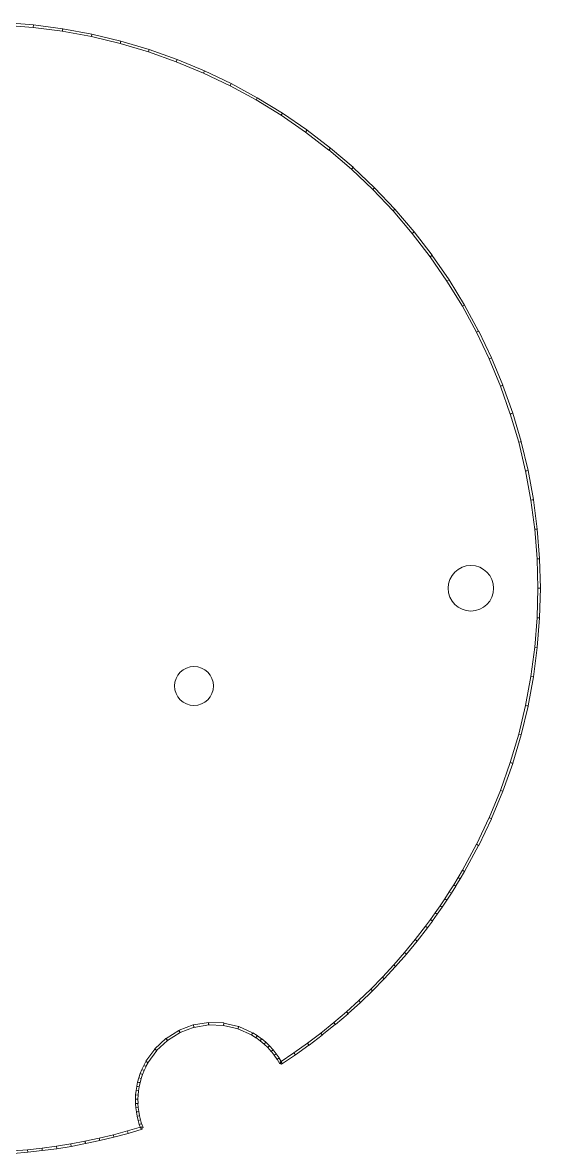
# Model space of a CAD drawing. Header units: inches. Extents: x -2.33 to 0.41, y 2.86 to 5.59.
# Drawn here: x -0.844 to 0.407, y 2.861 to 5.592 of the extents above; entities that cross this region are included whole.
import ezdxf

# ---------------------------------------------------------------- set-up
doc = ezdxf.new("R2010")
doc.units = ezdxf.units.IN
doc.header["$MEASUREMENT"] = 0
doc.layers.add('Top_Assy', color=7, linetype='Continuous')

msp = doc.modelspace()

# ---------------------------------------------------------------- linework, layer by layer
at = {"layer": 'Top_Assy', "lineweight": 9}
for points in [[(-0.8183, 5.5862), (-0.8183, 5.5862), (-0.8188, 5.5802), (-0.8188, 5.5802), (-0.8188, 5.5802), (-0.8901, 5.5858), (-0.8901, 5.5858), (-0.8901, 5.5858), (-0.8896, 5.5918), (-0.8896, 5.5918), (-0.8896, 5.5918), (-0.8183, 5.5862), (-0.8183, 5.5862)], [(-0.7474, 5.5769), (-0.7474, 5.5769), (-0.7481, 5.5709), (-0.7481, 5.5709), (-0.7481, 5.5709), (-0.8189, 5.5802), (-0.8189, 5.5802), (-0.8189, 5.5802), (-0.8182, 5.5862), (-0.8182, 5.5862), (-0.8182, 5.5862), (-0.7474, 5.5769), (-0.7474, 5.5769)], [(-0.6769, 5.5638), (-0.6769, 5.5638), (-0.678, 5.5579), (-0.678, 5.5579), (-0.678, 5.5579), (-0.7483, 5.571), (-0.7483, 5.571), (-0.7483, 5.571), (-0.7472, 5.5769), (-0.7472, 5.5769), (-0.7472, 5.5769), (-0.6769, 5.5638), (-0.6769, 5.5638)], [(-0.6073, 5.5471), (-0.6073, 5.5471), (-0.6086, 5.5413), (-0.6086, 5.5413), (-0.6086, 5.5413), (-0.6781, 5.5579), (-0.6781, 5.5579), (-0.6781, 5.5579), (-0.6768, 5.5637), (-0.6768, 5.5637), (-0.6768, 5.5637), (-0.6073, 5.5471), (-0.6073, 5.5471)], [(-0.5386, 5.5268), (-0.5386, 5.5268), (-0.5403, 5.521), (-0.5403, 5.521), (-0.5403, 5.521), (-0.6088, 5.5413), (-0.6088, 5.5413), (-0.6088, 5.5413), (-0.6071, 5.5471), (-0.6071, 5.5471), (-0.6071, 5.5471), (-0.5386, 5.5268), (-0.5386, 5.5268)], [(-0.471, 5.5028), (-0.471, 5.5028), (-0.4731, 5.4972), (-0.4731, 5.4972), (-0.4731, 5.4972), (-0.5404, 5.5211), (-0.5404, 5.5211), (-0.5404, 5.5211), (-0.5384, 5.5267), (-0.5384, 5.5267), (-0.5384, 5.5267), (-0.471, 5.5028), (-0.471, 5.5028)], [(-0.4049, 5.4755), (-0.4049, 5.4755), (-0.4072, 5.4699), (-0.4072, 5.4699), (-0.4072, 5.4699), (-0.4732, 5.4972), (-0.4732, 5.4972), (-0.4732, 5.4972), (-0.4709, 5.5028), (-0.4709, 5.5028), (-0.4709, 5.5028), (-0.4049, 5.4755), (-0.4049, 5.4755)], [(-0.3403, 5.4446), (-0.3403, 5.4446), (-0.3428, 5.4392), (-0.3428, 5.4392), (-0.3428, 5.4392), (-0.4073, 5.47), (-0.4073, 5.47), (-0.4073, 5.47), (-0.4048, 5.4754), (-0.4048, 5.4754), (-0.4048, 5.4754), (-0.3403, 5.4446), (-0.3403, 5.4446)], [(-0.2773, 5.4105), (-0.2773, 5.4105), (-0.2802, 5.4052), (-0.2802, 5.4052), (-0.2802, 5.4052), (-0.343, 5.4393), (-0.343, 5.4393), (-0.343, 5.4393), (-0.3401, 5.4446), (-0.3401, 5.4446), (-0.3401, 5.4446), (-0.2773, 5.4105), (-0.2773, 5.4105)], [(-0.2163, 5.3731), (-0.2163, 5.3731), (-0.2194, 5.368), (-0.2194, 5.368), (-0.2194, 5.368), (-0.2803, 5.4053), (-0.2803, 5.4053), (-0.2803, 5.4053), (-0.2772, 5.4104), (-0.2772, 5.4104), (-0.2772, 5.4104), (-0.2163, 5.3731), (-0.2163, 5.3731)], [(-0.1572, 5.3325), (-0.1572, 5.3325), (-0.1606, 5.3275), (-0.1606, 5.3275), (-0.1606, 5.3275), (-0.2195, 5.368), (-0.2195, 5.368), (-0.2195, 5.368), (-0.2161, 5.373), (-0.2161, 5.373), (-0.2161, 5.373), (-0.1572, 5.3325), (-0.1572, 5.3325)], [(-0.1004, 5.2889), (-0.1004, 5.2889), (-0.1041, 5.2841), (-0.1041, 5.2841), (-0.1041, 5.2841), (-0.1608, 5.3276), (-0.1608, 5.3276), (-0.1608, 5.3276), (-0.1571, 5.3324), (-0.1571, 5.3324), (-0.1571, 5.3324), (-0.1004, 5.2889), (-0.1004, 5.2889)], [(-0.046, 5.2424), (-0.046, 5.2424), (-0.0499, 5.2378), (-0.0499, 5.2378), (-0.0499, 5.2378), (-0.1042, 5.2842), (-0.1042, 5.2842), (-0.1042, 5.2842), (-0.1003, 5.2888), (-0.1003, 5.2888), (-0.1003, 5.2888), (-0.046, 5.2424), (-0.046, 5.2424)], [(0.006, 5.1931), (0.006, 5.1931), (0.0019, 5.1887), (0.0019, 5.1887), (0.0019, 5.1887), (-0.05, 5.2379), (-0.05, 5.2379), (-0.05, 5.2379), (-0.0459, 5.2423), (-0.0459, 5.2423), (-0.0459, 5.2423), (0.006, 5.1931), (0.006, 5.1931)], [(0.0553, 5.1411), (0.0553, 5.1411), (0.051, 5.137), (0.051, 5.137), (0.051, 5.137), (0.0018, 5.1889), (0.0018, 5.1889), (0.0018, 5.1889), (0.0061, 5.193), (0.0061, 5.193), (0.0061, 5.193), (0.0553, 5.1411), (0.0553, 5.1411)], [(0.1018, 5.0867), (0.1018, 5.0867), (0.0973, 5.0828), (0.0973, 5.0828), (0.0973, 5.0828), (0.0509, 5.1371), (0.0509, 5.1371), (0.0509, 5.1371), (0.0554, 5.141), (0.0554, 5.141), (0.0554, 5.141), (0.1018, 5.0867), (0.1018, 5.0867)], [(0.1454, 5.0298), (0.1454, 5.0298), (0.1407, 5.0262), (0.1407, 5.0262), (0.1407, 5.0262), (0.0972, 5.0829), (0.0972, 5.0829), (0.0972, 5.0829), (0.1019, 5.0865), (0.1019, 5.0865), (0.1019, 5.0865), (0.1454, 5.0298), (0.1454, 5.0298)], [(0.186, 4.9708), (0.186, 4.9708), (0.1811, 4.9674), (0.1811, 4.9674), (0.1811, 4.9674), (0.1406, 5.0263), (0.1406, 5.0263), (0.1406, 5.0263), (0.1455, 5.0297), (0.1455, 5.0297), (0.1455, 5.0297), (0.186, 4.9708), (0.186, 4.9708)], [(0.2234, 4.9098), (0.2234, 4.9098), (0.2183, 4.9067), (0.2183, 4.9067), (0.2183, 4.9067), (0.181, 4.9676), (0.181, 4.9676), (0.181, 4.9676), (0.1861, 4.9707), (0.1861, 4.9707), (0.1861, 4.9707), (0.2234, 4.9098), (0.2234, 4.9098)], [(0.2576, 4.8469), (0.2576, 4.8469), (0.2523, 4.844), (0.2523, 4.844), (0.2523, 4.844), (0.2182, 4.9068), (0.2182, 4.9068), (0.2182, 4.9068), (0.2235, 4.9096), (0.2235, 4.9096), (0.2235, 4.9096), (0.2576, 4.8469), (0.2576, 4.8469)], [(0.2885, 4.7822), (0.2885, 4.7822), (0.283, 4.7796), (0.283, 4.7796), (0.283, 4.7796), (0.2522, 4.8441), (0.2522, 4.8441), (0.2522, 4.8441), (0.2577, 4.8467), (0.2577, 4.8467), (0.2577, 4.8467), (0.2885, 4.7822), (0.2885, 4.7822)], [(0.3158, 4.716), (0.3158, 4.716), (0.3103, 4.7137), (0.3103, 4.7137), (0.3103, 4.7137), (0.283, 4.7798), (0.283, 4.7798), (0.283, 4.7798), (0.2885, 4.7821), (0.2885, 4.7821), (0.2885, 4.7821), (0.3158, 4.716), (0.3158, 4.716)], [(0.3398, 4.6485), (0.3398, 4.6485), (0.3341, 4.6465), (0.3341, 4.6465), (0.3341, 4.6465), (0.3102, 4.7138), (0.3102, 4.7138), (0.3102, 4.7138), (0.3159, 4.7158), (0.3159, 4.7158), (0.3159, 4.7158), (0.3398, 4.6485), (0.3398, 4.6485)], [(0.3601, 4.5799), (0.3601, 4.5799), (0.3544, 4.5782), (0.3544, 4.5782), (0.3544, 4.5782), (0.3341, 4.6467), (0.3341, 4.6467), (0.3341, 4.6467), (0.3398, 4.6484), (0.3398, 4.6484), (0.3398, 4.6484), (0.3601, 4.5799), (0.3601, 4.5799)], [(0.3769, 4.5102), (0.3769, 4.5102), (0.371, 4.5088), (0.371, 4.5088), (0.371, 4.5088), (0.3543, 4.5783), (0.3543, 4.5783), (0.3543, 4.5783), (0.3602, 4.5797), (0.3602, 4.5797), (0.3602, 4.5797), (0.3769, 4.5102), (0.3769, 4.5102)], [(0.3899, 4.4398), (0.3899, 4.4398), (0.384, 4.4387), (0.384, 4.4387), (0.384, 4.4387), (0.371, 4.509), (0.371, 4.509), (0.371, 4.509), (0.3769, 4.5101), (0.3769, 4.5101), (0.3769, 4.5101), (0.3899, 4.4398), (0.3899, 4.4398)], [(0.3992, 4.3688), (0.3992, 4.3688), (0.3933, 4.368), (0.3933, 4.368), (0.3933, 4.368), (0.384, 4.4388), (0.384, 4.4388), (0.384, 4.4388), (0.3899, 4.4396), (0.3899, 4.4396), (0.3899, 4.4396), (0.3992, 4.3688), (0.3992, 4.3688)], [(0.4048, 4.2974), (0.4048, 4.2974), (0.3989, 4.2969), (0.3989, 4.2969), (0.3989, 4.2969), (0.3933, 4.3682), (0.3933, 4.3682), (0.3933, 4.3682), (0.3992, 4.3687), (0.3992, 4.3687), (0.3992, 4.3687), (0.4048, 4.2974), (0.4048, 4.2974)], [(0.4068, 4.2258), (0.4068, 4.2258), (0.4008, 4.2256), (0.4008, 4.2256), (0.4008, 4.2256), (0.3989, 4.297), (0.3989, 4.297), (0.3989, 4.297), (0.4049, 4.2972), (0.4049, 4.2972), (0.4049, 4.2972), (0.4068, 4.2258), (0.4068, 4.2258)], [(0.4049, 4.1541), (0.4049, 4.1541), (0.3989, 4.1543), (0.3989, 4.1543), (0.3989, 4.1543), (0.4008, 4.2258), (0.4008, 4.2258), (0.4008, 4.2258), (0.4068, 4.2256), (0.4068, 4.2256), (0.4068, 4.2256), (0.4049, 4.1541), (0.4049, 4.1541)], [(0.3992, 4.0828), (0.3992, 4.0828), (0.3933, 4.0833), (0.3933, 4.0833), (0.3933, 4.0833), (0.3989, 4.1545), (0.3989, 4.1545), (0.3989, 4.1545), (0.4048, 4.154), (0.4048, 4.154), (0.4048, 4.154), (0.3992, 4.0828), (0.3992, 4.0828)], [(0.3899, 4.0117), (0.3899, 4.0117), (0.384, 4.0125), (0.384, 4.0125), (0.384, 4.0125), (0.3933, 4.0834), (0.3933, 4.0834), (0.3933, 4.0834), (0.3992, 4.0826), (0.3992, 4.0826), (0.3992, 4.0826), (0.3899, 4.0117), (0.3899, 4.0117)], [(0.3769, 3.9414), (0.3769, 3.9414), (0.371, 3.9425), (0.371, 3.9425), (0.371, 3.9425), (0.384, 4.0127), (0.384, 4.0127), (0.384, 4.0127), (0.3899, 4.0116), (0.3899, 4.0116), (0.3899, 4.0116), (0.3769, 3.9414), (0.3769, 3.9414)], [(0.3602, 3.8717), (0.3602, 3.8717), (0.3543, 3.8731), (0.3543, 3.8731), (0.3543, 3.8731), (0.371, 3.9426), (0.371, 3.9426), (0.371, 3.9426), (0.3769, 3.9412), (0.3769, 3.9412), (0.3769, 3.9412), (0.3602, 3.8717), (0.3602, 3.8717)], [(0.3398, 3.8031), (0.3398, 3.8031), (0.3341, 3.8048), (0.3341, 3.8048), (0.3341, 3.8048), (0.3544, 3.8733), (0.3544, 3.8733), (0.3544, 3.8733), (0.3601, 3.8716), (0.3601, 3.8716), (0.3601, 3.8716), (0.3398, 3.8031), (0.3398, 3.8031)], [(0.3159, 3.7355), (0.3159, 3.7355), (0.3102, 3.7375), (0.3102, 3.7375), (0.3102, 3.7375), (0.3341, 3.8049), (0.3341, 3.8049), (0.3341, 3.8049), (0.3398, 3.8029), (0.3398, 3.8029), (0.3398, 3.8029), (0.3159, 3.7355), (0.3159, 3.7355)], [(0.2885, 3.6694), (0.2885, 3.6694), (0.283, 3.6717), (0.283, 3.6717), (0.283, 3.6717), (0.3103, 3.7377), (0.3103, 3.7377), (0.3103, 3.7377), (0.3158, 3.7354), (0.3158, 3.7354), (0.3158, 3.7354), (0.2885, 3.6694), (0.2885, 3.6694)], [(0.2577, 3.6047), (0.2577, 3.6047), (0.2522, 3.6073), (0.2522, 3.6073), (0.2522, 3.6073), (0.283, 3.6718), (0.283, 3.6718), (0.283, 3.6718), (0.2885, 3.6692), (0.2885, 3.6692), (0.2885, 3.6692), (0.2577, 3.6047), (0.2577, 3.6047)], [(0.2235, 3.5418), (0.2235, 3.5418), (0.2182, 3.5446), (0.2182, 3.5446), (0.2182, 3.5446), (0.2523, 3.6074), (0.2523, 3.6074), (0.2523, 3.6074), (0.2576, 3.6046), (0.2576, 3.6046), (0.2576, 3.6046), (0.2235, 3.5418), (0.2235, 3.5418)], [(0.2025, 3.5067), (0.2025, 3.5067), (0.1974, 3.5098), (0.1974, 3.5098), (0.1974, 3.5098), (0.208, 3.5272), (0.208, 3.5272), (0.208, 3.5272), (0.2131, 3.5241), (0.2131, 3.5241), (0.2131, 3.5241), (0.2025, 3.5067), (0.2025, 3.5067)], [(0.2131, 3.5241), (0.2131, 3.5241), (0.208, 3.5271), (0.208, 3.5271), (0.208, 3.5271), (0.2183, 3.5447), (0.2183, 3.5447), (0.2183, 3.5447), (0.2234, 3.5417), (0.2234, 3.5417), (0.2234, 3.5417), (0.2131, 3.5241), (0.2131, 3.5241)], [(0.1917, 3.4894), (0.1917, 3.4894), (0.1866, 3.4926), (0.1866, 3.4926), (0.1866, 3.4926), (0.1974, 3.5098), (0.1974, 3.5098), (0.1974, 3.5098), (0.2025, 3.5066), (0.2025, 3.5066), (0.2025, 3.5066), (0.1917, 3.4894), (0.1917, 3.4894)], [(0.1692, 3.4554), (0.1692, 3.4554), (0.1643, 3.4588), (0.1643, 3.4588), (0.1643, 3.4588), (0.1756, 3.4756), (0.1756, 3.4756), (0.1756, 3.4756), (0.1805, 3.4722), (0.1805, 3.4722), (0.1805, 3.4722), (0.1692, 3.4554), (0.1692, 3.4554)], [(0.1806, 3.4723), (0.1806, 3.4723), (0.1755, 3.4756), (0.1755, 3.4756), (0.1755, 3.4756), (0.1866, 3.4927), (0.1866, 3.4927), (0.1866, 3.4927), (0.1917, 3.4894), (0.1917, 3.4894), (0.1917, 3.4894), (0.1806, 3.4723), (0.1806, 3.4723)], [(0.1459, 3.4222), (0.1459, 3.4222), (0.141, 3.4257), (0.141, 3.4257), (0.141, 3.4257), (0.1528, 3.4422), (0.1528, 3.4422), (0.1528, 3.4422), (0.1577, 3.4387), (0.1577, 3.4387), (0.1577, 3.4387), (0.1459, 3.4222), (0.1459, 3.4222)], [(0.1577, 3.4387), (0.1577, 3.4387), (0.1528, 3.4421), (0.1528, 3.4421), (0.1528, 3.4421), (0.1643, 3.4588), (0.1643, 3.4588), (0.1643, 3.4588), (0.1692, 3.4554), (0.1692, 3.4554), (0.1692, 3.4554), (0.1577, 3.4387), (0.1577, 3.4387)], [(0.1339, 3.4058), (0.1339, 3.4058), (0.129, 3.4094), (0.129, 3.4094), (0.129, 3.4094), (0.141, 3.4257), (0.141, 3.4257), (0.141, 3.4257), (0.1459, 3.4221), (0.1459, 3.4221), (0.1459, 3.4221), (0.1339, 3.4058), (0.1339, 3.4058)], [(0.109, 3.3738), (0.109, 3.3738), (0.1043, 3.3775), (0.1043, 3.3775), (0.1043, 3.3775), (0.1291, 3.4095), (0.1291, 3.4095), (0.1291, 3.4095), (0.1338, 3.4058), (0.1338, 3.4058), (0.1338, 3.4058), (0.109, 3.3738), (0.109, 3.3738)], [(0.0834, 3.3424), (0.0834, 3.3424), (0.0787, 3.3462), (0.0787, 3.3462), (0.0787, 3.3462), (0.1043, 3.3775), (0.1043, 3.3775), (0.1043, 3.3775), (0.109, 3.3737), (0.109, 3.3737), (0.109, 3.3737), (0.0834, 3.3424), (0.0834, 3.3424)], [(0.0568, 3.3119), (0.0568, 3.3119), (0.0523, 3.3159), (0.0523, 3.3159), (0.0523, 3.3159), (0.0788, 3.3463), (0.0788, 3.3463), (0.0788, 3.3463), (0.0833, 3.3423), (0.0833, 3.3423), (0.0833, 3.3423), (0.0568, 3.3119), (0.0568, 3.3119)], [(0.0294, 3.2823), (0.0294, 3.2823), (0.0249, 3.2864), (0.0249, 3.2864), (0.0249, 3.2864), (0.0524, 3.316), (0.0524, 3.316), (0.0524, 3.316), (0.0568, 3.3119), (0.0568, 3.3119), (0.0568, 3.3119), (0.0294, 3.2823), (0.0294, 3.2823)], [(0.0011, 3.2534), (0.0011, 3.2534), (-0.0032, 3.2576), (-0.0032, 3.2576), (-0.0032, 3.2576), (0.025, 3.2864), (0.025, 3.2864), (0.025, 3.2864), (0.0293, 3.2822), (0.0293, 3.2822), (0.0293, 3.2822), (0.0011, 3.2534), (0.0011, 3.2534)], [(-0.028, 3.2255), (-0.028, 3.2255), (-0.0321, 3.2298), (-0.0321, 3.2298), (-0.0321, 3.2298), (-0.0031, 3.2577), (-0.0031, 3.2577), (-0.0031, 3.2577), (0.001, 3.2534), (0.001, 3.2534), (0.001, 3.2534), (-0.028, 3.2255), (-0.028, 3.2255)], [(-0.0579, 3.1984), (-0.0579, 3.1984), (-0.062, 3.2028), (-0.062, 3.2028), (-0.062, 3.2028), (-0.0321, 3.2298), (-0.0321, 3.2298), (-0.0321, 3.2298), (-0.028, 3.2254), (-0.028, 3.2254), (-0.028, 3.2254), (-0.0579, 3.1984), (-0.0579, 3.1984)], [(-0.0886, 3.1721), (-0.0886, 3.1721), (-0.0925, 3.1767), (-0.0925, 3.1767), (-0.0925, 3.1767), (-0.0619, 3.2029), (-0.0619, 3.2029), (-0.0619, 3.2029), (-0.058, 3.1983), (-0.058, 3.1983), (-0.058, 3.1983), (-0.0886, 3.1721), (-0.0886, 3.1721)], [(-0.4639, 3.1526), (-0.4639, 3.1526), (-0.466, 3.1582), (-0.466, 3.1582), (-0.466, 3.1582), (-0.4319, 3.171), (-0.4319, 3.171), (-0.4319, 3.171), (-0.4298, 3.1654), (-0.4298, 3.1654), (-0.4298, 3.1654), (-0.4639, 3.1526), (-0.4639, 3.1526)], [(-0.4304, 3.1653), (-0.4304, 3.1653), (-0.4313, 3.1712), (-0.4313, 3.1712), (-0.4313, 3.1712), (-0.3954, 3.1771), (-0.3954, 3.1771), (-0.3954, 3.1771), (-0.3945, 3.1712), (-0.3945, 3.1712), (-0.3945, 3.1712), (-0.4304, 3.1653), (-0.4304, 3.1653)], [(-0.395, 3.1711), (-0.395, 3.1711), (-0.3949, 3.1771), (-0.3949, 3.1771), (-0.3949, 3.1771), (-0.3584, 3.1759), (-0.3584, 3.1759), (-0.3584, 3.1759), (-0.3586, 3.1699), (-0.3586, 3.1699), (-0.3586, 3.1699), (-0.395, 3.1711), (-0.395, 3.1711)], [(-0.3592, 3.17), (-0.3592, 3.17), (-0.3579, 3.1758), (-0.3579, 3.1758), (-0.3579, 3.1758), (-0.3224, 3.1676), (-0.3224, 3.1676), (-0.3224, 3.1676), (-0.3237, 3.1618), (-0.3237, 3.1618), (-0.3237, 3.1618), (-0.3592, 3.17), (-0.3592, 3.17)], [(-0.1201, 3.1469), (-0.1201, 3.1469), (-0.1238, 3.1516), (-0.1238, 3.1516), (-0.1238, 3.1516), (-0.0924, 3.1768), (-0.0924, 3.1768), (-0.0924, 3.1768), (-0.0887, 3.1721), (-0.0887, 3.1721), (-0.0887, 3.1721), (-0.1201, 3.1469), (-0.1201, 3.1469)], [(-0.4943, 3.1336), (-0.4943, 3.1336), (-0.4974, 3.1387), (-0.4974, 3.1387), (-0.4974, 3.1387), (-0.4665, 3.158), (-0.4665, 3.158), (-0.4665, 3.158), (-0.4634, 3.1529), (-0.4634, 3.1529), (-0.4634, 3.1529), (-0.4943, 3.1336), (-0.4943, 3.1336)], [(-0.3243, 3.162), (-0.3243, 3.162), (-0.3218, 3.1674), (-0.3218, 3.1674), (-0.3218, 3.1674), (-0.2886, 3.1524), (-0.2886, 3.1524), (-0.2886, 3.1524), (-0.2911, 3.1469), (-0.2911, 3.1469), (-0.2911, 3.1469), (-0.3243, 3.162), (-0.3243, 3.162)], [(-0.2914, 3.1471), (-0.2914, 3.1471), (-0.2883, 3.1522), (-0.2883, 3.1522), (-0.2883, 3.1522), (-0.2773, 3.1454), (-0.2773, 3.1454), (-0.2773, 3.1454), (-0.2804, 3.1403), (-0.2804, 3.1403), (-0.2804, 3.1403), (-0.2914, 3.1471), (-0.2914, 3.1471)], [(-0.2806, 3.1404), (-0.2806, 3.1404), (-0.2771, 3.1452), (-0.2771, 3.1452), (-0.2771, 3.1452), (-0.2668, 3.1377), (-0.2668, 3.1377), (-0.2668, 3.1377), (-0.2703, 3.1329), (-0.2703, 3.1329), (-0.2703, 3.1329), (-0.2806, 3.1404), (-0.2806, 3.1404)], [(-0.1523, 3.1225), (-0.1523, 3.1225), (-0.156, 3.1273), (-0.156, 3.1273), (-0.156, 3.1273), (-0.1238, 3.1516), (-0.1238, 3.1516), (-0.1238, 3.1516), (-0.1201, 3.1468), (-0.1201, 3.1468), (-0.1201, 3.1468), (-0.1523, 3.1225), (-0.1523, 3.1225)], [(-0.5204, 3.109), (-0.5204, 3.109), (-0.5245, 3.1134), (-0.5245, 3.1134), (-0.5245, 3.1134), (-0.4979, 3.1383), (-0.4979, 3.1383), (-0.4979, 3.1383), (-0.4938, 3.1339), (-0.4938, 3.1339), (-0.4938, 3.1339), (-0.5204, 3.109), (-0.5204, 3.109)], [(-0.2705, 3.133), (-0.2705, 3.133), (-0.2666, 3.1376), (-0.2666, 3.1376), (-0.2666, 3.1376), (-0.2569, 3.1295), (-0.2569, 3.1295), (-0.2569, 3.1295), (-0.2608, 3.1249), (-0.2608, 3.1249), (-0.2608, 3.1249), (-0.2705, 3.133), (-0.2705, 3.133)], [(-0.2609, 3.1251), (-0.2609, 3.1251), (-0.2568, 3.1294), (-0.2568, 3.1294), (-0.2568, 3.1294), (-0.2477, 3.1207), (-0.2477, 3.1207), (-0.2477, 3.1207), (-0.2518, 3.1164), (-0.2518, 3.1164), (-0.2518, 3.1164), (-0.2609, 3.1251), (-0.2609, 3.1251)], [(-0.252, 3.1165), (-0.252, 3.1165), (-0.2475, 3.1205), (-0.2475, 3.1205), (-0.2475, 3.1205), (-0.2392, 3.1113), (-0.2392, 3.1113), (-0.2392, 3.1113), (-0.2437, 3.1073), (-0.2437, 3.1073), (-0.2437, 3.1073), (-0.252, 3.1165), (-0.252, 3.1165)], [(-0.1852, 3.0991), (-0.1852, 3.0991), (-0.1887, 3.104), (-0.1887, 3.104), (-0.1887, 3.104), (-0.1559, 3.1274), (-0.1559, 3.1274), (-0.1559, 3.1274), (-0.1524, 3.1225), (-0.1524, 3.1225), (-0.1524, 3.1225), (-0.1852, 3.0991), (-0.1852, 3.0991)], [(-0.5413, 3.0799), (-0.5413, 3.0799), (-0.5462, 3.0834), (-0.5462, 3.0834), (-0.5462, 3.0834), (-0.5249, 3.113), (-0.5249, 3.113), (-0.5249, 3.113), (-0.52, 3.1095), (-0.52, 3.1095), (-0.52, 3.1095), (-0.5413, 3.0799), (-0.5413, 3.0799)], [(-0.2438, 3.1074), (-0.2438, 3.1074), (-0.2391, 3.1112), (-0.2391, 3.1112), (-0.2391, 3.1112), (-0.2314, 3.1016), (-0.2314, 3.1016), (-0.2314, 3.1016), (-0.2361, 3.0978), (-0.2361, 3.0978), (-0.2361, 3.0978), (-0.2438, 3.1074), (-0.2438, 3.1074)], [(-0.2362, 3.098), (-0.2362, 3.098), (-0.2313, 3.1014), (-0.2313, 3.1014), (-0.2313, 3.1014), (-0.2244, 3.0913), (-0.2244, 3.0913), (-0.2244, 3.0913), (-0.2293, 3.0879), (-0.2293, 3.0879), (-0.2293, 3.0879), (-0.2362, 3.098), (-0.2362, 3.098)], [(-0.2294, 3.0881), (-0.2294, 3.0881), (-0.2243, 3.0912), (-0.2243, 3.0912), (-0.2243, 3.0912), (-0.218, 3.0807), (-0.218, 3.0807), (-0.218, 3.0807), (-0.2231, 3.0776), (-0.2231, 3.0776), (-0.2231, 3.0776), (-0.2294, 3.0881), (-0.2294, 3.0881)], [(-0.2189, 3.0766), (-0.2189, 3.0766), (-0.2222, 3.0816), (-0.2222, 3.0816), (-0.2222, 3.0816), (-0.1886, 3.104), (-0.1886, 3.104), (-0.1886, 3.104), (-0.1853, 3.099), (-0.1853, 3.099), (-0.1853, 3.099), (-0.2189, 3.0766), (-0.2189, 3.0766)], [(-0.5546, 3.0514), (-0.5546, 3.0514), (-0.5601, 3.0537), (-0.5601, 3.0537), (-0.5601, 3.0537), (-0.5561, 3.0635), (-0.5561, 3.0635), (-0.5561, 3.0635), (-0.5506, 3.0612), (-0.5506, 3.0612), (-0.5506, 3.0612), (-0.5546, 3.0514), (-0.5546, 3.0514)], [(-0.5506, 3.0611), (-0.5506, 3.0611), (-0.5561, 3.0636), (-0.5561, 3.0636), (-0.5561, 3.0636), (-0.5516, 3.0734), (-0.5516, 3.0734), (-0.5516, 3.0734), (-0.5461, 3.0709), (-0.5461, 3.0709), (-0.5461, 3.0709), (-0.5506, 3.0611), (-0.5506, 3.0611)], [(-0.5462, 3.0707), (-0.5462, 3.0707), (-0.5515, 3.0735), (-0.5515, 3.0735), (-0.5515, 3.0735), (-0.5464, 3.083), (-0.5464, 3.083), (-0.5464, 3.083), (-0.5411, 3.0802), (-0.5411, 3.0802), (-0.5411, 3.0802), (-0.5462, 3.0707), (-0.5462, 3.0707)], [(-0.5626, 3.0217), (-0.5626, 3.0217), (-0.5685, 3.0229), (-0.5685, 3.0229), (-0.5685, 3.0229), (-0.5664, 3.033), (-0.5664, 3.033), (-0.5664, 3.033), (-0.5605, 3.0318), (-0.5605, 3.0318), (-0.5605, 3.0318), (-0.5626, 3.0217), (-0.5626, 3.0217)], [(-0.5606, 3.0316), (-0.5606, 3.0316), (-0.5663, 3.0332), (-0.5663, 3.0332), (-0.5663, 3.0332), (-0.5635, 3.0433), (-0.5635, 3.0433), (-0.5635, 3.0433), (-0.5578, 3.0417), (-0.5578, 3.0417), (-0.5578, 3.0417), (-0.5606, 3.0316), (-0.5606, 3.0316)], [(-0.5578, 3.0416), (-0.5578, 3.0416), (-0.5635, 3.0435), (-0.5635, 3.0435), (-0.5635, 3.0435), (-0.5602, 3.0535), (-0.5602, 3.0535), (-0.5602, 3.0535), (-0.5545, 3.0516), (-0.5545, 3.0516), (-0.5545, 3.0516), (-0.5578, 3.0416), (-0.5578, 3.0416)], [(-0.5652, 3.0016), (-0.5652, 3.0016), (-0.5711, 3.0022), (-0.5711, 3.0022), (-0.5711, 3.0022), (-0.5701, 3.0124), (-0.5701, 3.0124), (-0.5701, 3.0124), (-0.5642, 3.0118), (-0.5642, 3.0118), (-0.5642, 3.0118), (-0.5652, 3.0016), (-0.5652, 3.0016)], [(-0.5642, 3.0117), (-0.5642, 3.0117), (-0.5701, 3.0126), (-0.5701, 3.0126), (-0.5701, 3.0126), (-0.5685, 3.0228), (-0.5685, 3.0228), (-0.5685, 3.0228), (-0.5626, 3.0219), (-0.5626, 3.0219), (-0.5626, 3.0219), (-0.5642, 3.0117), (-0.5642, 3.0117)], [(-0.5656, 2.9916), (-0.5656, 2.9916), (-0.5715, 2.9918), (-0.5715, 2.9918), (-0.5715, 2.9918), (-0.5711, 3.002), (-0.5711, 3.002), (-0.5711, 3.002), (-0.5651, 3.0018), (-0.5651, 3.0018), (-0.5651, 3.0018), (-0.5656, 2.9916), (-0.5656, 2.9916)], [(-0.5654, 2.9815), (-0.5654, 2.9815), (-0.5714, 2.9815), (-0.5714, 2.9815), (-0.5714, 2.9815), (-0.5715, 2.9917), (-0.5715, 2.9917), (-0.5715, 2.9917), (-0.5655, 2.9917), (-0.5655, 2.9917), (-0.5655, 2.9917), (-0.5654, 2.9815), (-0.5654, 2.9815)], [(-0.5648, 2.9715), (-0.5648, 2.9715), (-0.5707, 2.9711), (-0.5707, 2.9711), (-0.5707, 2.9711), (-0.5714, 2.9813), (-0.5714, 2.9813), (-0.5714, 2.9813), (-0.5655, 2.9817), (-0.5655, 2.9817), (-0.5655, 2.9817), (-0.5648, 2.9715), (-0.5648, 2.9715)], [(-0.5635, 2.9617), (-0.5635, 2.9617), (-0.5694, 2.9609), (-0.5694, 2.9609), (-0.5694, 2.9609), (-0.5707, 2.9709), (-0.5707, 2.9709), (-0.5707, 2.9709), (-0.5648, 2.9717), (-0.5648, 2.9717), (-0.5648, 2.9717), (-0.5635, 2.9617), (-0.5635, 2.9617)], [(-0.5617, 2.9519), (-0.5617, 2.9519), (-0.5676, 2.9508), (-0.5676, 2.9508), (-0.5676, 2.9508), (-0.5694, 2.9608), (-0.5694, 2.9608), (-0.5694, 2.9608), (-0.5635, 2.9619), (-0.5635, 2.9619), (-0.5635, 2.9619), (-0.5617, 2.9519), (-0.5617, 2.9519)], [(-0.5594, 2.9421), (-0.5594, 2.9421), (-0.5653, 2.9407), (-0.5653, 2.9407), (-0.5653, 2.9407), (-0.5676, 2.9506), (-0.5676, 2.9506), (-0.5676, 2.9506), (-0.5617, 2.952), (-0.5617, 2.952), (-0.5617, 2.952), (-0.5594, 2.9421), (-0.5594, 2.9421)], [(-0.5892, 2.9092), (-0.5892, 2.9092), (-0.5909, 2.915), (-0.5909, 2.915), (-0.5909, 2.915), (-0.557, 2.9251), (-0.557, 2.9251), (-0.557, 2.9251), (-0.5553, 2.9193), (-0.5553, 2.9193), (-0.5553, 2.9193), (-0.5892, 2.9092), (-0.5892, 2.9092)], [(-0.5567, 2.9326), (-0.5567, 2.9326), (-0.5624, 2.9309), (-0.5624, 2.9309), (-0.5624, 2.9309), (-0.5652, 2.9406), (-0.5652, 2.9406), (-0.5652, 2.9406), (-0.5595, 2.9423), (-0.5595, 2.9423), (-0.5595, 2.9423), (-0.5567, 2.9326), (-0.5567, 2.9326)], [(-0.5533, 2.9232), (-0.5533, 2.9232), (-0.559, 2.9212), (-0.559, 2.9212), (-0.559, 2.9212), (-0.5624, 2.9307), (-0.5624, 2.9307), (-0.5624, 2.9307), (-0.5567, 2.9327), (-0.5567, 2.9327), (-0.5567, 2.9327), (-0.5533, 2.9232), (-0.5533, 2.9232)], [(-0.6923, 2.8844), (-0.6923, 2.8844), (-0.6936, 2.8903), (-0.6936, 2.8903), (-0.6936, 2.8903), (-0.6592, 2.8976), (-0.6592, 2.8976), (-0.6592, 2.8976), (-0.6579, 2.8917), (-0.6579, 2.8917), (-0.6579, 2.8917), (-0.6923, 2.8844), (-0.6923, 2.8844)], [(-0.6578, 2.8917), (-0.6578, 2.8917), (-0.6593, 2.8975), (-0.6593, 2.8975), (-0.6593, 2.8975), (-0.625, 2.9058), (-0.625, 2.9058), (-0.625, 2.9058), (-0.6235, 2.9), (-0.6235, 2.9), (-0.6235, 2.9), (-0.6578, 2.8917), (-0.6578, 2.8917)], [(-0.6235, 2.9), (-0.6235, 2.9), (-0.625, 2.9058), (-0.625, 2.9058), (-0.625, 2.9058), (-0.5908, 2.915), (-0.5908, 2.915), (-0.5908, 2.915), (-0.5893, 2.9092), (-0.5893, 2.9092), (-0.5893, 2.9092), (-0.6235, 2.9), (-0.6235, 2.9)], [(-0.8665, 2.8609), (-0.8665, 2.8609), (-0.867, 2.8669), (-0.867, 2.8669), (-0.867, 2.8669), (-0.8321, 2.8698), (-0.8321, 2.8698), (-0.8321, 2.8698), (-0.8316, 2.8638), (-0.8316, 2.8638), (-0.8316, 2.8638), (-0.8665, 2.8609), (-0.8665, 2.8609)], [(-0.8315, 2.8638), (-0.8315, 2.8638), (-0.8322, 2.8698), (-0.8322, 2.8698), (-0.8322, 2.8698), (-0.7974, 2.8736), (-0.7974, 2.8736), (-0.7974, 2.8736), (-0.7967, 2.8676), (-0.7967, 2.8676), (-0.7967, 2.8676), (-0.8315, 2.8638), (-0.8315, 2.8638)], [(-0.7967, 2.8676), (-0.7967, 2.8676), (-0.7974, 2.8736), (-0.7974, 2.8736), (-0.7974, 2.8736), (-0.7626, 2.8782), (-0.7626, 2.8782), (-0.7626, 2.8782), (-0.7619, 2.8722), (-0.7619, 2.8722), (-0.7619, 2.8722), (-0.7967, 2.8676), (-0.7967, 2.8676)], [(-0.7618, 2.8723), (-0.7618, 2.8723), (-0.7627, 2.8782), (-0.7627, 2.8782), (-0.7627, 2.8782), (-0.728, 2.8838), (-0.728, 2.8838), (-0.728, 2.8838), (-0.7271, 2.8779), (-0.7271, 2.8779), (-0.7271, 2.8779), (-0.7618, 2.8723), (-0.7618, 2.8723)], [(-0.727, 2.8779), (-0.727, 2.8779), (-0.7281, 2.8838), (-0.7281, 2.8838), (-0.7281, 2.8838), (-0.6935, 2.8903), (-0.6935, 2.8903), (-0.6935, 2.8903), (-0.6924, 2.8844), (-0.6924, 2.8844), (-0.6924, 2.8844), (-0.727, 2.8779), (-0.727, 2.8779)]]:
    msp.add_open_spline(points, degree=3, knots=[0, 0, 0, 0, 0.25, 0.25, 0.25, 0.5, 0.5, 0.5, 0.75, 0.75, 0.75, 1, 1, 1, 1], dxfattribs=at)
at = {"layer": 'Top_Assy', "color": 8, "lineweight": 9}
for points in [[(0.2938, 4.2257), (0.2938, 4.2561), (0.2691, 4.2807), (0.2388, 4.2807), (0.2084, 4.2807), (0.1838, 4.2561), (0.1838, 4.2257), (0.1838, 4.1953), (0.2084, 4.1707), (0.2388, 4.1707), (0.2691, 4.1707), (0.2938, 4.1953), (0.2938, 4.2257)], [(-0.3833, 3.9897), (-0.3833, 4.0156), (-0.4043, 4.0366), (-0.4302, 4.0366), (-0.4561, 4.0366), (-0.4771, 4.0156), (-0.4771, 3.9897), (-0.4771, 3.9638), (-0.4561, 3.9428), (-0.4302, 3.9428), (-0.4043, 3.9428), (-0.3833, 3.9638), (-0.3833, 3.9897)]]:
    msp.add_open_spline(points, degree=3, knots=[0, 0, 0, 0, 0.25, 0.25, 0.25, 0.5, 0.5, 0.5, 0.75, 0.75, 0.75, 1, 1, 1, 1], dxfattribs=at)

doc.saveas('drawing.dxf')
